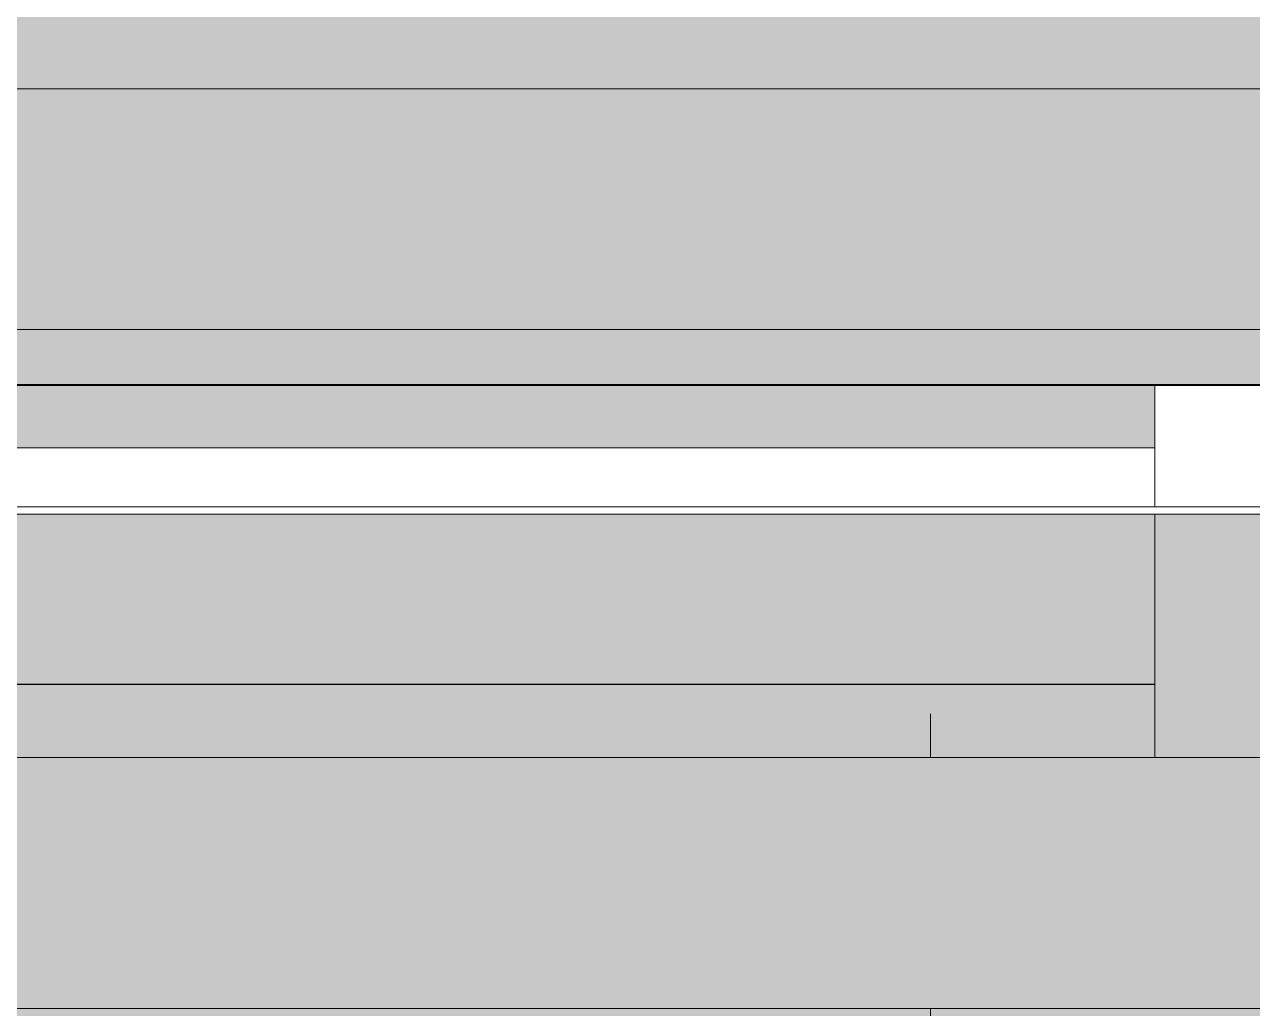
# Model space of a CAD drawing. Header units: metres. Extents: x -4 to 206, y -18 to 45.
# Drawn here: x 47.012 to 47.843, y -9.203 to -8.537 of the extents above; entities that cross this region are included whole.
import ezdxf

# ---------------------------------------------------------------- set-up
doc = ezdxf.new("R2010")
doc.units = ezdxf.units.M
doc.header["$MEASUREMENT"] = 0
doc.set_wipeout_variables(frame=1)
for name, pattern in [('Schnittlinie', [0.006, 0.003, -0.0015, 0, -0.0015]), ('Strichlinie eng', [0.002, 0.0015, -0.0005]), ('Untersicht', [0.001, 0.0005, -0.0005]), ('Wipeout_Contour', [1, 0, -1])]:
    doc.linetypes.add(name, pattern=pattern)
for name, color, linetype in [('3._DD PP STG2_4_140 Brüstung', 7, 'Continuous'), ('3._DD PP STG2_4_210 Decke', 7, 'Continuous'), ('3._DD PP STG2_4_220 Bodenaufbau - Außen_ Gefälle', 7, 'Continuous'), ('3._DD PP STG2_4_221 Bodenaufbau - Abdichtung', 7, 'Continuous'), ('3._DD PP STG2_4_310 Dachkonstruktion massiv', 7, 'Continuous'), ('3._DD PP STG2_4_325 Dachfenster', 7, 'Continuous'), ('3._DD PP STG2_4_330 Dachaufbau', 7, 'Continuous'), ('3._DD PP STG2_4_851 Marker Schnitt', 7, 'Continuous')]:
    doc.layers.add(name, color=color, linetype=linetype)

msp = doc.modelspace()

# ---------------------------------------------------------------- linework, layer by layer
at = {"layer": '3._DD PP STG2_4_210 Decke', "color": 7, "linetype": 'Continuous', "lineweight": 13, "ltscale": 1000, "flags": 128}
msp.add_lwpolyline([(45.68503, -8.8637), (48.18503, -8.8637), (48.18503, -9.98371), (51.10503, -9.98371), (51.10503, -8.23871), (52.03327, -8.23871), (52.04996, -4.34371), (48.64503, -4.34371), (48.64503, -1.49871), (45.76503, -1.49871)], dxfattribs=at)
at = {"layer": '3._DD PP STG2_4_310 Dachkonstruktion massiv', "color": 255, "linetype": 'Strichlinie eng', "lineweight": 13, "ltscale": 1000, "flags": 128}
for points in [[(48.1851, -8.58085), (45.50503, -8.58085)], [(45.50503, -8.8637), (48.1851, -8.8637)], [(45.50503, -8.8687), (48.1851, -8.8687)], [(47.8601, -9.06432), (46.2301, -9.06432)], [(47.8601, -9.20311), (46.2301, -9.20311)]]:
    msp.add_lwpolyline(points, dxfattribs=at)
at = {"layer": '3._DD PP STG2_4_325 Dachfenster', "color": 7, "linetype": 'Continuous', "lineweight": 13, "ltscale": 1000, "true_color": 0xf4f4f4, "flags": 128}
for points in [[(47.87899, -8.58083), (46.11899, -8.58083)], [(47.87899, -8.58085), (46.11899, -8.58085)], [(46.11899, -8.58089), (47.87899, -8.58089)]]:
    msp.add_lwpolyline(points, dxfattribs=at)
at = {"layer": '3._DD PP STG2_4_851 Marker Schnitt', "color": 7, "linetype": 'Untersicht', "lineweight": 13, "ltscale": 1000}
msp.add_line((47.62503, 1.99629), (47.62503, -15.64871), dxfattribs=at)

# ---------------------------------------------------------------- next in the draw order: wipeouts: each hides what was drawn before it
at = {"color": 254, "linetype": 'Wipeout_Contour', "lineweight": 0, "ltscale": 191.080451}
msp.add_wipeout([(48.01515, -8.74363), (45.85491, -8.74363), (45.85491, -8.98358), (48.01515, -8.98358)], dxfattribs=at).dxf.layer = '3._DD PP STG2_4_140 Brüstung'

# ---------------------------------------------------------------- next in the draw order: linework, layer by layer
at = {"layer": '3._DD PP STG2_4_140 Brüstung', "color": 7, "linetype": 'Continuous', "lineweight": 18, "ltscale": 1000, "flags": 128}
msp.add_lwpolyline([(48.01515, -8.74363), (45.85491, -8.74363)], dxfattribs=at)
at = {"layer": '3._DD PP STG2_4_221 Bodenaufbau - Abdichtung', "color": 171, "linetype": 'Schnittlinie', "lineweight": 13, "ltscale": 1000, "true_color": 0x6c6cff, "flags": 128}
msp.add_lwpolyline([(48.22503, -8.8237), (46.62508, -8.8237)], dxfattribs=at)

# ---------------------------------------------------------------- next in the draw order: wipeouts: each hides what was drawn before it
at = {"color": 254, "linetype": 'Wipeout_Contour', "lineweight": 0, "ltscale": 143.853485}
msp.add_wipeout([(48.01493, -8.98358), (45.85513, -8.98358), (48.01493, -8.98383)], dxfattribs=at).dxf.layer = '3._DD PP STG2_4_140 Brüstung'

# ---------------------------------------------------------------- next in the draw order: hatches: boundary and pattern name
at = {"layer": '3._DD PP STG2_4_220 Bodenaufbau - Außen_ Gefälle', "linetype": 'Continuous', "lineweight": 0, "true_color": 0x323232}
msp.add_hatch(color=250, dxfattribs=at).paths.add_polyline_path([(33.52443, -1.53871), (33.53538, -10.31874), (34.55503, -10.31874), (34.55503, -11.34371), (37.29503, -11.34371), (37.29503, -10.02373), (42.79503, -10.02373), (42.79503, -9.5237), (45.64503, -9.5237), (45.64503, -8.8237), (48.22503, -8.8237), (48.22503, -9.98371), (51.06503, -9.98371), (51.06503, -8.19871), (51.99344, -8.19871), (52.01508, -4.38375), (48.60503, -4.38375), (48.60503, -1.53871), (45.80503, -1.53871), (45.80503, -3.9637), (43.12002, -3.9637), (43.12002, -5.8237), (41.22503, -5.8237), (41.22503, -3.96371), (38.75089, -3.96371), (38.75089, -4.38371), (36.32503, -4.38371), (36.32503, -1.53871)])

# ---------------------------------------------------------------- next in the draw order: linework, layer by layer
at = {"layer": '3._DD PP STG2_4_140 Brüstung', "color": 7, "linetype": 'Continuous', "lineweight": 18, "ltscale": 1000}
msp.add_line((48.01493, -8.98358), (45.85513, -8.98358), dxfattribs=at)
at = {"layer": '3._DD PP STG2_4_140 Brüstung', "color": 7, "linetype": 'Continuous', "lineweight": 18, "ltscale": 1000, "flags": 128}
msp.add_lwpolyline([(45.85513, -8.98383), (48.01493, -8.98383)], dxfattribs=at)
at = {"layer": '3._DD PP STG2_4_220 Bodenaufbau - Außen_ Gefälle', "color": 7, "linetype": 'Continuous', "lineweight": 13, "ltscale": 1000, "flags": 128}
msp.add_lwpolyline([(45.64503, -8.8237), (48.22503, -8.8237), (48.22503, -9.98371), (51.06503, -9.98371), (51.06503, -8.19871), (51.99344, -8.19871), (52.01508, -4.38375), (48.60503, -4.38375), (48.60503, -1.53871), (45.80503, -1.53871)], dxfattribs=at)

# ---------------------------------------------------------------- next in the draw order: wipeouts: each hides what was drawn before it
at = {"color": 254, "linetype": 'Wipeout_Contour', "lineweight": 0, "ltscale": 191.330174}
msp.add_wipeout([(47.87899, -8.8637), (46.11899, -8.8637), (46.11899, -8.8687), (47.87899, -8.8687)], dxfattribs=at).dxf.layer = '3._DD PP STG2_4_325 Dachfenster'

# ---------------------------------------------------------------- next in the draw order: wipeouts: each hides what was drawn before it
at = {"color": 254, "linetype": 'Wipeout_Contour', "lineweight": 0, "ltscale": 382.654596}
msp.add_wipeout([(46.11899, -8.8637), (46.22129, -8.8637), (46.22129, -8.78148), (47.8601, -8.78148), (47.8601, -8.8637), (47.87899, -8.8637), (47.87899, -8.78089), (46.11899, -8.78089)], dxfattribs=at).dxf.layer = '3._DD PP STG2_4_325 Dachfenster'
at = {"color": 254, "linetype": 'Wipeout_Contour', "lineweight": 0, "ltscale": 194.607267}
msp.add_wipeout([(47.77669, -8.8687), (47.77669, -9.0334), (47.8601, -9.0334), (47.8601, -8.8687)], dxfattribs=at).dxf.layer = '3._DD PP STG2_4_325 Dachfenster'

# ---------------------------------------------------------------- next in the draw order: linework, layer by layer
at = {"layer": '3._DD PP STG2_4_325 Dachfenster', "color": 7, "linetype": 'Continuous', "lineweight": 13, "ltscale": 1000, "true_color": 0xf4f4f4, "flags": 128}
msp.add_lwpolyline([(46.11899, -8.8687), (47.87899, -8.8687)], dxfattribs=at)
at = {"layer": '3._DD PP STG2_4_330 Dachaufbau', "color": 7, "linetype": 'Continuous', "lineweight": 18, "ltscale": 1000, "flags": 128}
msp.add_lwpolyline([(45.81503, -8.8687), (48.05503, -8.8687)], dxfattribs=at)

# ---------------------------------------------------------------- next in the draw order: wipeouts: each hides what was drawn before it
at = {"color": 254, "linetype": 'Wipeout_Contour', "lineweight": 0, "ltscale": 194.512868}
msp.add_wipeout([(47.77669, -8.78148), (47.77669, -8.8637), (47.8601, -8.8637), (47.8601, -8.78148)], dxfattribs=at).dxf.layer = '3._DD PP STG2_4_325 Dachfenster'
at = {"color": 254, "linetype": 'Wipeout_Contour', "lineweight": 0, "ltscale": 191.701149}
msp.add_wipeout([(46.2301, -9.0334), (46.2301, -9.20311), (47.8601, -9.20311), (47.8601, -9.0334)], dxfattribs=at).dxf.layer = '3._DD PP STG2_4_325 Dachfenster'

# ---------------------------------------------------------------- next in the draw order: hatches: boundary and pattern name
at = {"layer": '3._DD PP STG2_4_330 Dachaufbau', "linetype": 'Continuous', "lineweight": 0, "true_color": 0x000000}
msp.add_hatch(color=18, dxfattribs=at).paths.add_polyline_path([(48.05503, -10.18371), (48.05503, -8.8687), (45.81503, -8.8687), (45.81503, -10.18371), (46.17985, -10.18371), (46.17985, -9.4782), (47.83985, -9.4782), (47.83985, -10.18371)])

# ---------------------------------------------------------------- next in the draw order: linework, layer by layer
at = {"layer": '3._DD PP STG2_4_325 Dachfenster', "color": 7, "linetype": 'Continuous', "lineweight": 13, "ltscale": 1000, "true_color": 0xf4f4f4, "flags": 128}
for points in [[(46.11899, -8.78087), (47.87899, -8.78087)], [(46.11899, -8.78089), (47.87899, -8.78089)], [(46.22129, -8.78148), (46.2301, -8.78148), (47.77669, -8.78148), (47.8601, -8.78148)], [(47.77669, -8.78148), (47.77669, -8.8637)], [(46.11899, -8.8637), (47.87899, -8.8637)], [(47.77669, -8.8687), (47.77669, -9.0334)], [(46.2301, -9.0334), (47.8601, -9.0334)], [(47.8601, -9.20311), (46.2301, -9.20311)]]:
    msp.add_lwpolyline(points, dxfattribs=at)

doc.saveas('drawing.dxf')
